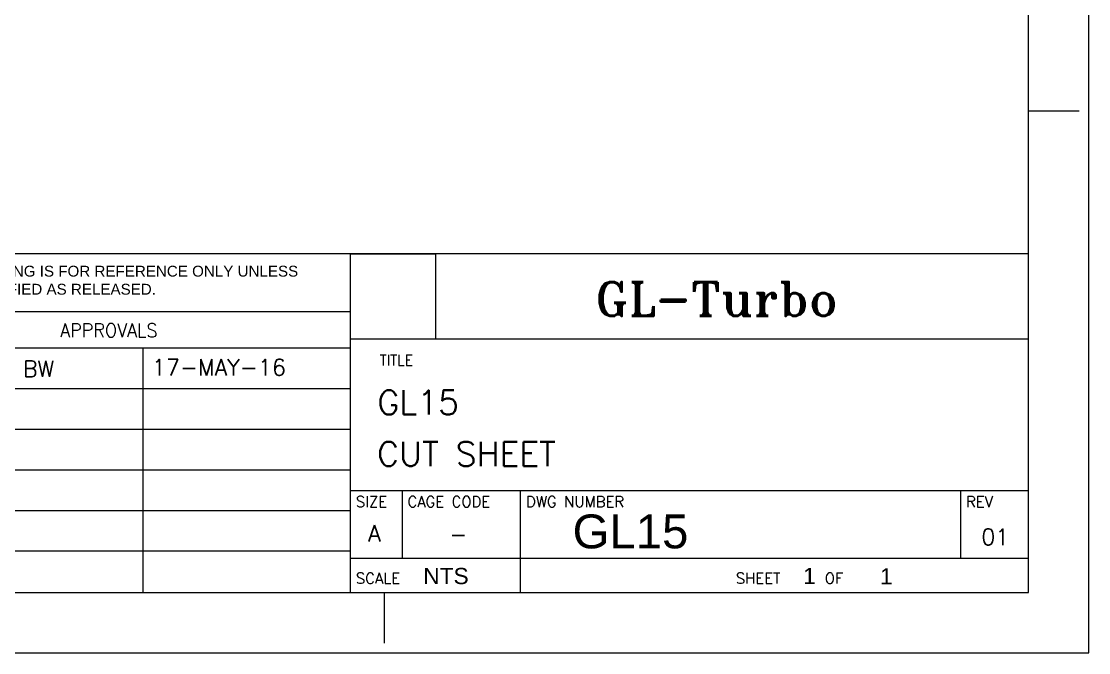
# Model space of a CAD drawing. Header units: millimetres. Extents: x 2 to 671028, y -1 to 511258.
# Drawn here: x 419476 to 671028, y -1 to 148908 of the extents above; entities that cross this region are included whole.
import ezdxf
from ezdxf.enums import TextEntityAlignment as Align

# ---------------------------------------------------------------- set-up
doc = ezdxf.new("R2010")
doc.units = ezdxf.units.MM
doc.header["$LTSCALE"] = 25.4
doc.layers.add('Title Block', color=7, linetype='Continuous', lineweight=5)
doc.styles.add('ACANSTS', font='romans.shx', dxfattribs={"height": 25.4})
doc.styles.add('Roman', font='arial.ttf')
doc.styles.add('ROMANS', font='romant.shx', dxfattribs={"height": 88.9})

# ---------------------------------------------------------------- blocks, each defined once
blk = doc.blocks.new('LONE STAR BLOWER TITLE BLOCK (SIZE A)')
at = {"lineweight": 15}
for p, q in [((444.5, 66.14), (444.5, 84.14)), ((444.5, 84.14), (462.5, 84.14)), ((462.5, 66.14), (462.5, 84.14)), ((462.5, 66.14), (444.5, 66.14))]:
    blk.add_line(p, q, dxfattribs=at)
at = {"layer": 'Title Block', "lineweight": 15}
for p, q in [((600.08, 0), (600.08, 457.2)), ((587.38, 12.7), (587.38, 444.5)), ((587.38, 114.3), (598.09, 114.3)), ((587.38, 84.14), (205.4, 84.14)), ((587.38, 84.14), (230.97, 84.14)), ((444.5, 12.7), (444.5, 84.14)), ((587.38, 12.7), (587.38, 84.14)), ((444.5, 71.86), (345.89, 71.86)), ((587.38, 66.14), (444.5, 66.14)), ((444.5, 64.24), (289.78, 64.24)), ((400.8, 12.81), (400.8, 64.24)), ((444.5, 55.67), (205.4, 55.67)), ((444.5, 47.1), (205.4, 47.1)), ((444.5, 38.52), (345.89, 38.52)), ((587.38, 34.13), (444.5, 34.13)), ((455.36, 34.13), (455.36, 19.84)), ((480.29, 34.13), (480.29, 12.7)), ((573.09, 34.13), (573.09, 19.84)), ((444.5, 29.95), (345.89, 29.95)), ((444.5, 21.38), (345.89, 21.38)), ((587.38, 19.84), (444.5, 19.84)), ((12.7, 12.7), (587.38, 12.7)), ((381.63, 12.7), (587.38, 12.7)), ((451.64, 1.98), (451.64, 12.7)), ((0, 0), (600.08, 0))]:
    blk.add_line(p, q, dxfattribs=at)
at = {"layer": 'Title Block', "lineweight": 15, "style": 'ACANSTS'}
for s, height, width, p in [('APPROVALS', 2.857, 0.951562, (383.31, 66.57)), ('TITLE', 2.286, 0.942857, (450.63, 60.55))]:
    blk.add_text(s, height=height, dxfattribs=dict(at, width=width)).set_placement(p)
for s, height, p in [('SIZE', 2.286, (445.64, 30.7)), ('CAGE CODE', 2.286, (456.5, 30.7)), ('DWG NUMBER', 2.286, (481.49, 30.7)), ('REV', 2.286, (574.23, 30.7)), ('A', 3.43, (448.22, 23.44))]:
    blk.add_text(s, height=height, dxfattribs=at).set_placement(p)
for s, p in [('SCALE', (445.64, 15.7)), ('SHEET     OF', (525.71, 15.7))]:
    blk.add_text(s, height=2.286, dxfattribs=at).set_placement(p, align=Align.MIDDLE_LEFT)
at = {"layer": 'Title Block', "lineweight": 15, "insert": (362.68, 81.61), "char_height": 2.286, "attachment_point": 1, "style": 'Roman'}
blk.add_mtext_dynamic_manual_height_columns('DRAWING IS FOR REFERENCE ONLY UNLESS SPECIFIED AS RELEASED.', width=71.6532, gutter_width=31.75, heights=[0], dxfattribs=at)
at = {"layer": 'Title Block', "lineweight": 15, "insert": (496.11, 78.18), "char_height": 100.0125, "width": 135.4992, "attachment_point": 1, "style": 'ROMANS'}
blk.add_mtext('{\\H0.07143x;GL-Turbo}', dxfattribs=at)
at = {"layer": 'Title Block', "lineweight": 15, "style": 'ACANSTS'}
for tag, p, height in [('DRAWN_BY', (375.45, 58.16), 3.43), ('DRAWN_DATE', (402.66, 58.47), 3.43), ('DRAWING_SUBTITLE', (450.18, 50.21), 5.14), ('CHECKED_BY', (376.02, 49.37), 3.43), ('CHECK_DATE', (402.18, 49.5), 3.43), ('ENGINEER', (375.87, 40.95), 3.43), ('ENG_DATE', (401.95, 40.92), 3.43), ('DRAWING_SUBTITLE', (450.12, 39.35), 5.14), ('MANUFACTURING', (375.76, 32.38), 3.43), ('MFG_DATE', (401.98, 32.46), 3.43), ('CONTROL', (375.76, 23.81), 3.43), ('CONTROL_DATE', (401.98, 23.88), 3.43), ('CAGE_CODE', (455.36, 23.27), 3.43), ('MODEL_FILE_NAME', (230.14, 15.52), 3.43), ('APPROVED_BY', (375.47, 14.54), 3.43), ('APPROVAL_DATE', (401.77, 14.47), 3.43)]:
    blk.add_attdef(tag, p, '', height=height, dxfattribs=at)
at = {"layer": 'Title Block', "lineweight": 15, "style": 'Roman', "flags": 8}
for tag, height, p in [('DWG_NUMBER', 7.14, (484.29, 29.15)), ('SCALE', 3.43, (459.83, 17.88)), ('SHEETNUMBER', 3.43, (539.89, 17.88)), ('TOTA_SHEETS', 3.43, (556.11, 17.82))]:
    blk.add_attdef(tag, text='', height=height, dxfattribs=at).set_placement(p, align=Align.TOP_LEFT)
at = {"layer": 'Title Block', "lineweight": 15, "style": 'ACANSTS'}
blk.add_attdef('REVISION', text='', height=3.43, dxfattribs=at).set_placement((580.38, 22.69), align=Align.CENTER)

msp = doc.modelspace()

# ---------------------------------------------------------------- block references
ref = msp.add_blockref('LONE STAR BLOWER TITLE BLOCK (SIZE A)', (1.55, -0.56), dxfattribs=dict(xscale=1118.237794126772, yscale=1118.237794126772, zscale=1118.237794126772))
ref.add_attrib('SHEETNUMBER', '1', dxfattribs={"layer": 'Title Block', "lineweight": 15, "height": 3834.44, "style": 'Roman'}).set_placement((603729.98, 19998.04), align=Align.TOP_LEFT)
ref.add_attrib('SCALE', 'NTS', dxfattribs={"layer": 'Title Block', "lineweight": 15, "height": 3834.437, "style": 'Roman'}).set_placement((514199.23, 19998.04), align=Align.TOP_LEFT)
ref.add_attrib('DWG_NUMBER', 'GL15', dxfattribs={"layer": 'Title Block', "lineweight": 15, "height": 7988.411, "style": 'Roman'}).set_placement((549394.16, 32590.71), align=Align.TOP_LEFT)
ref.add_attrib('DRAWING_SUBTITLE', 'GL15', (503408.62, 56147.86), dxfattribs={"layer": 'Title Block', "lineweight": 15, "height": 5751.656, "style": 'ACANSTS'})
ref.add_attrib('CAGE_CODE', '   -', (511753.57, 26023.9), dxfattribs={"layer": 'Title Block', "lineweight": 15, "height": 3834.437, "style": 'ACANSTS'})
ref.add_attrib('DRAWN_BY', 'BW', (419849.34, 65031.32), dxfattribs={"layer": 'Title Block', "lineweight": 15, "height": 3834.437, "style": 'ACANSTS'})
ref.add_attrib('REVISION', '01', dxfattribs={"layer": 'Title Block', "lineweight": 15, "height": 3834.437, "style": 'ACANSTS'}).set_placement((649000.79, 25372.08), align=Align.CENTER)
ref.add_attrib('DRAWN_DATE', '17-MAY-16', (450268.07, 65385.19), dxfattribs={"layer": 'Title Block', "lineweight": 15, "height": 3834.437, "style": 'ACANSTS'})
ref.add_attrib('DRAWING_SUBTITLE', 'CUT SHEET', (503338.05, 44006.25), dxfattribs={"layer": 'Title Block', "lineweight": 15, "height": 5751.656, "style": 'ACANSTS'})
ref.add_attrib('TOTA_SHEETS', '1', dxfattribs={"layer": 'Title Block', "lineweight": 15, "height": 3834.44, "style": 'Roman'}).set_placement((621859.28, 19926), align=Align.TOP_LEFT)

doc.saveas('drawing.dxf')
